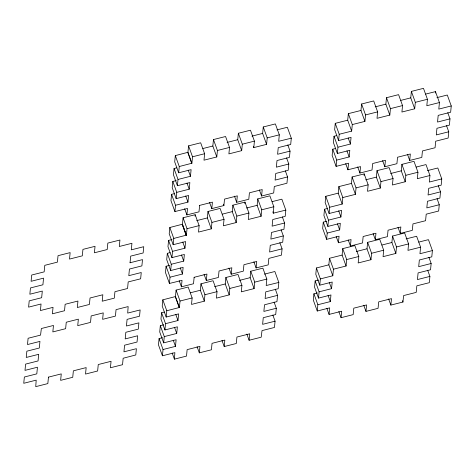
<?xml version="1.0" encoding="UTF-8"?>
<svg xmlns="http://www.w3.org/2000/svg" width="475" height="475" viewBox="0 0 475 475"><rect width="100%" height="100%" fill="white"/><g stroke="black" fill="none" stroke-linecap="round" stroke-linejoin="round"><path stroke-width="0.71" d="M48.462 377.132L47.838 383.592L35.738 386.65L36.201 380.142L23.75 383.289L24.356 377.013L36.807 373.867L37.448 367.228L24.997 370.375L25.608 364.099L38.053 360.952L38.701 354.308L26.25 357.461L26.855 351.179L39.306 348.032L39.947 341.394L27.497 344.541L28.108 338.265L40.553 335.118L41.361 328.522L53.461 325.464L52.838 331.924L65.633 328.688L66.257 322.228L78.357 319.17L77.734 325.63L90.529 322.394L91.158 315.934L103.259 312.877L102.63 319.331L115.431 316.101L116.054 309.641L128.155 306.583L127.692 313.084L140.143 309.938L139.537 316.213L127.086 319.36L126.445 326.004L138.896 322.852L138.284 329.133L125.839 332.28L125.198 338.918L137.643 335.772L137.037 342.048L124.587 345.194L123.945 351.832L136.396 348.686L135.785 354.962L123.156 358.245L122.532 364.705L110.432 367.763L111.055 361.309L98.26 364.539L97.636 370.999L85.536 374.057L86.159 367.603L73.364 370.838L72.734 377.293L60.634 380.356L61.263 373.896L48.426 377.138M130.043 262.794L130.69 256.12L143.141 252.973L143.747 246.697L131.296 249.844L131.931 243.295L119.308 246.489L119.932 240.029L107.837 243.087L107.207 249.547L94.412 252.783L95.036 246.323L82.935 249.381L82.312 255.841L69.516 259.077L70.14 252.617L58.039 255.681L57.416 262.135L44.792 265.329L44.157 271.878L31.712 275.025L31.101 281.301L43.552 278.154L42.91 284.792L30.459 287.939L29.854 294.221L42.305 291.074L41.657 297.712L29.213 300.859L28.601 307.135L41.052 303.988L40.417 310.537L53.04 307.343L52.416 313.803L64.517 310.745L65.14 304.285L77.942 301.049L77.312 307.509L89.413 304.451L90.036 297.991L102.837 294.755L102.208 301.215L114.309 298.152L114.938 291.697L127.561 288.503L128.197 281.924L140.642 278.807L141.247 272.531L128.802 275.678L129.443 269.04L141.888 265.893L142.5 259.611L130.049 262.764M174.325 193.646L171.558 194.346L170.953 200.622L174.907 211.553L187.524 208.448L186.901 214.908L198.995 211.85L199.625 205.39M176.267 180.553L172.811 181.432L172.205 187.708L176.16 198.633L188.605 195.486L187.963 202.124L175.518 205.271L174.907 211.553M176.825 167.812L174.058 168.512L173.452 174.794L177.407 185.719L189.857 182.572L189.216 189.21L176.765 192.357L176.16 198.633M276.973 129.895L287.345 127.27L291.3 138.195L278.688 141.295L279.312 134.841L275.358 123.916L263.257 126.973L267.211 137.898L266.588 144.358L253.792 147.594L254.416 141.134L250.462 130.209L238.361 133.267L242.315 144.192L241.692 150.652L228.891 153.888L229.52 147.428L225.566 136.503L213.465 139.561L217.419 150.486L216.796 156.946L203.995 160.182L204.618 153.722L200.664 142.797L188.563 145.855L187.94 152.315L175.311 155.598L174.705 161.874L178.659 172.799L191.104 169.652L190.463 176.29L178.012 179.443L177.407 185.719M162.533 337.713L159.078 338.586L158.466 344.862L162.426 355.793L174.871 352.64L174.414 359.147L186.515 356.09L187.138 349.63L199.933 346.394L199.31 352.854L211.411 349.79L212.034 343.336L224.829 340.1L224.206 346.554L236.307 343.496L236.93 337.042L249.731 333.806L249.102 340.26L261.202 337.202L262.01 330.612L274.461 327.465L275.067 321.183L272.846 315.038M163.786 324.793L160.324 325.672L159.719 331.948L163.673 342.873L176.124 339.726L175.483 346.364L163.032 349.511L162.426 355.793M164.344 312.051L161.577 312.752L160.966 319.028L164.926 329.959L177.371 326.812L176.73 333.45L164.279 336.597L163.673 342.873M264.486 274.134L274.865 271.51L278.819 282.435L266.202 285.534L266.825 279.08L262.871 268.149L250.77 271.213L254.731 282.138L254.101 288.598L241.306 291.834L241.929 285.374L237.975 274.449L225.874 277.507L229.829 288.432L229.205 294.892L216.41 298.128L217.033 291.668L213.079 280.743L200.978 283.801L204.933 294.726L204.309 301.186L191.514 304.422L192.138 297.962L188.183 287.037L176.083 290.094L175.459 296.554L162.824 299.838L162.218 306.114L166.173 317.039L178.624 313.892L177.977 320.53L165.532 323.677L164.926 329.959M169.533 265.377L166.072 266.255L165.466 272.531L169.421 283.456L182.038 280.357L181.408 286.817L193.509 283.753L194.138 277.299M170.092 252.635L167.325 253.335L166.713 259.617L170.673 270.542L183.118 267.395L182.477 274.033L170.026 277.18L169.421 283.456M172.033 239.548L168.572 240.421L167.966 246.697L171.92 257.622L184.371 254.475L183.73 261.113L171.279 264.266L170.673 270.542M272.175 201.626L281.859 199.179L285.813 210.104L273.202 213.204L273.826 206.744L269.871 195.819L257.771 198.877L261.725 209.808L261.102 216.262L248.306 219.498L248.93 213.043L244.975 202.112L232.875 205.176L236.829 216.101L236.206 222.555L223.404 225.791L224.034 219.337L220.073 208.412L207.979 211.47L211.933 222.395L211.304 228.855L198.508 232.091L199.132 225.631L195.178 214.706L183.077 217.764L182.453 224.224L169.824 227.501L169.213 233.783L173.173 244.708L185.618 241.561L184.977 248.199L172.526 251.346L171.92 257.622M178.659 172.799L179.265 166.523L175.311 155.598M166.173 317.039L166.778 310.763L162.824 299.838M173.173 244.708L173.779 238.432L169.824 227.501M179.265 166.523L191.894 163.24L192.523 156.786L188.563 145.855M166.778 310.763L179.413 307.479L180.037 301.025L176.083 290.094M173.779 238.432L186.408 235.149L187.031 228.689L183.077 217.764M195.041 216.137L195.178 214.706M216.796 156.946L212.836 146.021L213.465 139.561M204.309 301.186L200.355 290.261L200.978 283.801M211.304 228.855L207.349 217.924L207.979 211.47M285.327 170.798L287.553 176.943L286.947 183.225L274.312 186.503L273.689 192.963L261.588 196.021L262.212 189.567L249.417 192.803L248.793 199.257L236.692 202.32L237.316 195.86L224.521 199.096L223.897 205.556L211.797 208.614L212.42 202.154L199.583 205.402M279.84 242.707L282.067 248.852L281.461 255.128L268.826 258.412L268.203 264.872L256.102 267.93L256.726 261.47L243.93 264.706L243.307 271.166L231.206 274.223L231.83 267.763L219.034 270.999L218.411 277.459L206.31 280.517L206.934 274.063L194.097 277.305M241.692 150.652L237.737 139.727L238.361 133.267M229.205 294.892L225.251 283.967L225.874 277.507M236.206 222.555L232.245 211.63L232.875 205.176M244.833 203.549L244.975 202.112M266.588 144.358L262.633 133.428L263.257 126.973M254.101 288.598L250.147 277.667L250.77 271.213M261.102 216.262L257.147 205.337L257.771 198.877M273.374 213.162L272.882 211.797M286.579 157.884L288.8 164.029L288.194 170.305L275.749 173.452L275.102 180.096L287.553 176.943M287.826 144.964L290.053 151.115L289.447 157.391L276.996 160.538L276.355 167.176L288.8 164.029M291.3 138.195L290.694 144.471L278.243 147.624L277.602 154.262L290.053 151.115M274.093 302.124L276.319 308.269L275.708 314.545L263.263 317.692L262.622 324.33L275.067 321.183M275.34 289.204L277.566 295.349L276.961 301.631L264.51 304.778L263.868 311.416L276.319 308.269M278.819 282.435L278.207 288.711L265.762 291.858L265.121 298.502L277.566 295.349M281.093 229.787L283.314 235.938L282.708 242.214L270.257 245.361L269.616 251.999L282.067 248.852M282.34 216.873L284.567 223.018L283.955 229.294L271.51 232.447L270.869 239.085L283.314 235.938M285.813 210.104L285.208 216.38L272.757 219.527L272.116 226.165L284.567 223.018M317.365 292.938L313.91 293.811L313.304 300.087L317.258 311.018L329.703 307.865L329.074 314.414L341.697 311.226L341.068 317.686L353.168 314.622L353.792 308.168L366.593 304.932L365.97 311.386L378.064 308.328L378.694 301.868L391.489 298.632L390.866 305.093L402.966 302.035L403.59 295.575L416.213 292.386L416.848 285.837L429.293 282.69L429.899 276.408L427.678 270.263M318.618 280.018L315.157 280.897L314.551 287.173L318.505 298.098L330.956 294.951L330.315 301.589L317.864 304.736L317.258 311.018M406.113 238.907L416.628 236.253L420.583 247.178L407.96 250.367L408.589 243.912L404.635 232.982L392.534 236.045L396.488 246.97L395.865 253.43L383.064 256.66L383.687 250.206L379.733 239.281L367.632 242.339L371.593 253.264L370.963 259.724L358.168 262.96L358.791 256.5L354.837 245.575L342.736 248.633L342.113 255.093L329.49 258.281L328.854 264.83L316.409 267.977L315.798 274.259L319.758 285.184L332.203 282.037L331.562 288.675L319.111 291.822L318.505 298.098M326.729 221.267L323.273 222.14L322.662 228.422L326.622 239.347L339.067 236.2L338.432 242.749L351.055 239.554L350.431 246.014L362.532 242.957L363.155 236.497L375.957 233.261L375.327 239.721L387.428 236.657L388.051 230.203L400.853 226.967L400.229 233.421L412.324 230.363L412.953 223.903L425.576 220.715L426.206 214.166L438.657 211.019L439.262 204.743L437.042 198.592M327.287 208.525L324.52 209.226L323.914 215.502L327.869 226.427L340.32 223.28L339.673 229.918L327.228 233.071L326.622 239.347M416.177 167.063L425.992 164.582L429.946 175.507L417.323 178.695L417.952 172.241L413.992 161.316L401.892 164.374L405.852 175.299L405.223 181.759L392.427 184.995L393.051 178.535L389.096 167.61L376.996 170.667L380.95 181.592L380.327 188.053L367.531 191.288L368.155 184.828L364.2 173.903L352.1 176.961L351.476 183.421L338.853 186.61L338.218 193.159L325.773 196.306L325.161 202.588L329.116 213.513L341.567 210.366L340.925 217.004L328.474 220.151L327.869 226.427M335.522 148.479L332.761 149.18L332.15 155.456L336.104 166.381L348.555 163.234L347.92 169.783L360.543 166.594L359.919 173.048L372.02 169.991L372.643 163.531L385.439 160.301L384.815 166.755L396.916 163.697L397.539 157.237L410.341 154.001L409.711 160.461L421.812 157.403L422.441 150.943L435.064 147.755L435.694 141.206L448.145 138.053L448.75 131.777L446.524 125.632M336.775 135.565L334.008 136.266L333.402 142.542L337.357 153.467L349.802 150.32L349.161 156.958L336.716 160.105L336.104 166.381M425.659 94.097L435.48 91.616L439.434 102.547L426.811 105.735L427.435 99.275L423.48 88.35L411.38 91.408L415.334 102.339L414.711 108.793L401.915 112.029L402.539 105.575L398.584 94.644L386.484 97.707L390.438 108.633L389.815 115.093L377.019 118.328L377.643 111.868L373.688 100.943L361.588 104.001L360.964 110.461L348.341 113.65L347.706 120.199L335.255 123.346L334.649 129.622L338.604 140.553L351.055 137.4L350.413 144.044L337.963 147.191L337.357 153.467M319.758 285.184L320.364 278.908L316.409 267.977M329.116 213.513L329.727 207.237L325.773 196.306M338.604 140.553L339.215 134.271L335.255 123.346M320.364 278.908L332.815 275.755L333.444 269.206L329.49 258.281M329.727 207.237L342.172 204.09L342.808 197.541L338.853 186.61M339.215 134.271L351.66 131.124L352.296 124.575L348.341 113.65M333.444 269.206L346.067 266.018L346.691 259.558L342.736 248.633M342.808 197.541L355.431 194.346L356.054 187.886L352.1 176.961M352.296 124.575L364.919 121.386L365.542 114.926L361.588 104.001M364.064 175.34L364.2 173.903M370.963 259.724L367.009 248.799L367.632 242.339M380.327 188.053L376.372 177.127L376.996 170.667M389.815 115.093L385.86 104.162L386.484 97.707M395.865 253.43L391.905 242.499L392.534 236.045M405.223 181.759L401.268 170.828L401.892 164.374M414.711 108.793L410.756 97.868L411.38 91.408M435.338 93.07L435.48 91.616M420.583 247.178L419.953 253.727L432.398 250.58L428.444 239.649L418.76 242.102M429.946 175.507L429.317 182.056L441.762 178.909L437.808 167.984L427.435 170.602M439.434 102.547L438.799 109.096L451.25 105.943L447.296 95.018L436.923 97.642M428.925 257.349L431.152 263.494L430.546 269.77L418.095 272.917L417.454 279.561L429.899 276.408M432.398 250.58L431.793 256.856L419.342 260.003L418.701 266.677L431.152 263.494M438.288 185.678L440.515 191.823L439.903 198.099L427.458 201.252L426.817 207.89L439.262 204.743M441.762 178.909L441.156 185.185L428.705 188.332L428.064 195.005L440.515 191.823M447.777 112.718L450.003 118.863L449.392 125.139L436.947 128.286L436.299 134.924L448.75 131.777M451.25 105.943L450.644 112.225L438.193 115.372L437.546 122.045L450.003 118.863M202.884 148.538L212.836 146.021M227.074 142.423L237.737 139.727M251.97 136.129L262.633 133.428M375.197 106.857L385.86 104.162M400.805 100.385L410.756 97.868M192.523 156.786L204.618 153.722M217.419 150.486L229.52 147.428M242.315 144.192L254.416 141.134M267.211 137.898L279.312 134.841M365.542 114.926L377.643 111.868M390.438 108.633L402.539 105.575M415.334 102.339L427.435 99.275M196.686 220.626L207.349 217.924M222.294 214.148L232.245 211.63M246.483 208.032L257.147 205.337M365.708 179.823L376.372 177.127M390.604 173.529L401.268 170.828M187.031 228.689L199.132 225.631M211.933 222.395L224.034 219.337M236.829 216.101L248.93 213.043M261.725 209.808L273.826 206.744M356.054 187.886L368.155 184.828M380.95 181.592L393.051 178.535M405.852 175.299L417.952 172.241M190.398 292.778L200.355 290.261M214.587 286.663L225.251 283.967M239.483 280.369L250.147 277.667M356.345 251.495L367.009 248.799M381.953 245.017L391.905 242.499M180.037 301.025L192.138 297.962M204.933 294.726L217.033 291.668M229.829 288.432L241.929 285.374M254.731 282.138L266.825 279.08M346.691 259.558L358.791 256.5M371.593 253.264L383.687 250.206M396.488 246.97L408.589 243.912M407.491 154.316L409.711 160.461M382.595 160.609L384.815 166.755M360.964 110.461L364.919 121.386M398.003 227.276L400.229 233.421M347.706 120.199L351.66 131.124M348.187 137.898L350.413 144.044M357.693 166.903L359.919 173.048M402.468 300.669L402.966 302.035M346.94 150.812L349.161 156.958M373.107 233.569L375.327 239.721M345.699 163.638L347.92 169.783M351.476 183.421L355.431 194.346M334.008 136.266L337.963 147.191M388.639 298.947L390.866 305.093M332.761 149.18L336.716 160.105M338.218 193.159L342.172 204.09M338.699 210.858L340.925 217.004M348.205 239.869L350.431 246.014M337.452 223.773L339.673 229.918M363.743 305.241L365.97 311.386M336.211 236.598L338.432 242.749M342.113 255.093L346.067 266.018M324.52 209.226L328.474 220.151M323.273 222.14L327.228 233.071M328.854 264.83L332.815 275.755M329.335 282.53L331.562 288.675M338.847 311.535L341.068 317.686M328.088 295.444L330.315 301.589M326.848 308.269L329.074 314.414M315.157 280.897L319.111 291.822M313.91 293.811L317.864 304.736M253.294 146.229L253.792 147.594M259.362 189.875L261.588 196.021M234.466 196.169L236.692 202.32M253.876 261.784L256.102 267.93M223.398 204.191L223.897 205.556M209.57 202.469L211.797 208.614M187.94 152.315L191.894 163.24M187.768 152.362L191.716 163.376M228.98 268.078L231.206 274.223M188.237 170.145L190.463 176.29M246.881 334.115L249.102 340.26M186.99 183.065L189.216 189.21M185.737 195.979L187.963 202.124M174.058 168.512L178.012 179.443M184.674 208.763L186.901 214.908M172.811 181.432L176.765 192.357M204.084 274.372L206.31 280.517M171.558 194.346L175.518 205.271M182.453 224.224L186.408 235.149M182.281 224.265L186.224 235.285L182.269 224.354M221.985 340.409L224.206 346.554M182.75 242.054L184.977 248.199M181.503 254.968L183.73 261.113M180.251 267.888L182.477 274.033M168.572 240.421L172.526 251.346M179.188 280.666L181.408 286.817M167.325 253.335L171.279 264.266M197.083 346.708L199.31 352.854M166.072 266.255L170.026 277.18M175.459 296.554L179.413 307.479M175.281 296.596L179.229 307.616M175.756 314.385L177.977 320.53M174.503 327.305L176.73 333.45M173.256 340.219L175.483 346.364M161.577 312.752L165.532 323.677M172.188 353.002L174.414 359.147M160.324 325.672L164.279 336.597M159.078 338.586L163.032 349.511"/></g></svg>
